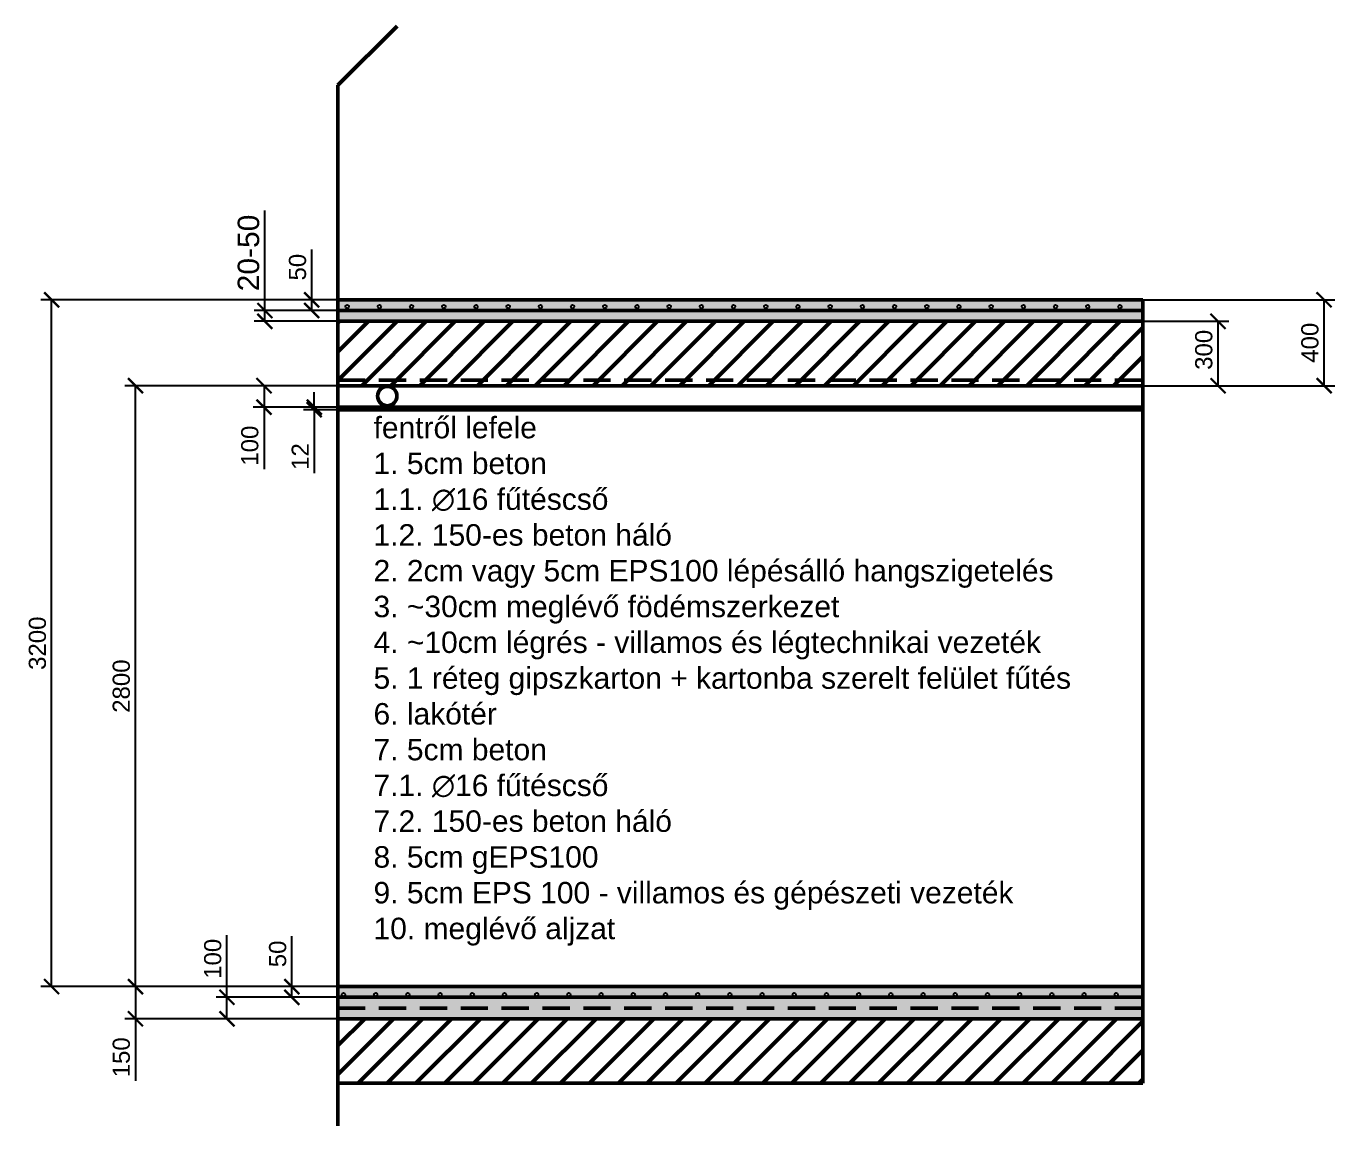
# Model space of a CAD drawing. Header units: metres. Extents: x -98677 to 89321, y -16450 to 242692.
# Drawn here: x -32595 to -26498, y 24520 to 29644 of the extents above; entities that cross this region are included whole.
import ezdxf

# ---------------------------------------------------------------- set-up
doc = ezdxf.new("R2010")
doc.units = ezdxf.units.M
doc.header["$LTSCALE"] = 0.001
doc.linetypes.add('DASHED', pattern=[19.05, 12.7, -6.35])
for name, color, linetype in [('fűtés', 8, 'Continuous'), ('Méret', 7, 'Continuous'), ('szerk', 70, 'Continuous')]:
    doc.layers.add(name, color=color, linetype=linetype)
doc.layers.add('külső fal', color=7, linetype='Continuous', lineweight=50)
doc.layers.add('szekrény', color=251, linetype='Continuous', lineweight=25)
doc.styles.add('dada', font='arial.ttf', dxfattribs={"height": 80})
doc.styles.get("Standard").update_dxf_attribs({"font": 'arial.ttf'})
doc.dimstyles.new('kicsi folyamatos', dxfattribs={"dimscale": 100, "dimtxt": 1, "dimasz": 0.7, "dimexe": 0.5, "dimexo": 0, "dimgap": 0.25, "dimtad": 1, "dimtxsty": 'dada', "dimblk1": 'ARCHTICK', "dimblk2": 'ARCHTICK', "dimsah": 1, "dimcen": 2.5, "dimadec": 0, "dimazin": 0, "dimtfac": 1, "dimtmove": 0, "dimatfit": 3, "dimldrblk": 'ARCHTICK', "dimfxl": 1, "dimarcsym": 0})
pattern_1 = [(30, (-5097.78, 5601), (-4e-12, 95.25), [31.75, -63.5]), (150, (-5097.78, 5601), (-82.48892, -47.625), [31.75, -63.5]), (270, (-5097.78, 5601), (82.48892, -47.625), [31.75, -63.5]), (30, (-5042.78, 5601), (-4e-12, 95.25), [31.75, -63.5]), (150, (-5042.78, 5601), (-82.48892, -47.625), [31.75, -63.5]), (270, (-5042.78, 5601), (82.48892, -47.625), [31.75, -63.5])]
pattern_2 = [(0, (-5097.777, 5601.004), (7.9375, 15.875), [0, -15.875])]
pattern_3 = [(45, (5601.3, 5601), (-67.35192, 67.35192), [])]

# ---------------------------------------------------------------- blocks, each defined once
blk = doc.blocks.new('_ArchTick')
at = {"color": 0, "linetype": 'ByBlock', "const_width": 0.15}
blk.add_lwpolyline([(-0.5, -0.5), (0.5, 0.5)], dxfattribs=at)
blk = doc.blocks.new('*D83')
at = {"layer": 'Defpoints', "color": 0, "ltscale": 10000}
for p in [(-32085.5, 27968.9), (-31142.2, 27968.9), (-31142.2, 25168.9)]:
    blk.add_point(p, dxfattribs=at)
at = {"layer": 'Méret', "color": 0, "lineweight": -2, "ltscale": 10000}
for p, q in [((-31142.2, 27968.9), (-32135.5, 27968.9)), ((-32085.5, 25168.9), (-32085.5, 27968.9)), ((-31142.2, 25168.9), (-32135.5, 25168.9))]:
    blk.add_line(p, q, dxfattribs=at)
at = {"layer": 'Méret', "color": 0, "lineweight": -2, "ltscale": 10000, "xscale": 70, "yscale": 70, "zscale": 70}
for p, rotation in [((-32085.5, 27968.9), 90), ((-32085.5, 25168.9), 270)]:
    blk.add_blockref('_ArchTick', p, dxfattribs=dict(at, rotation=rotation))
at = {"layer": 'Méret', "color": 0, "ltscale": 10000, "insert": (-32151.4, 26568.9), "char_height": 80, "attachment_point": 5, "rotation": 90, "style": 'dada'}
blk.add_mtext('2800', dxfattribs=at)
blk = doc.blocks.new('*D84')
at = {"layer": 'Defpoints', "color": 0, "ltscale": 10000}
for p in [(-27392.2, 28268.9), (-27042.5, 28268.9), (-27392.2, 27968.9)]:
    blk.add_point(p, dxfattribs=at)
at = {"layer": 'Méret', "color": 0, "lineweight": -2, "ltscale": 10000}
for p, q in [((-27392.2, 28268.9), (-26992.5, 28268.9)), ((-27042.5, 27968.9), (-27042.5, 28268.9)), ((-27392.2, 27968.9), (-26992.5, 27968.9))]:
    blk.add_line(p, q, dxfattribs=at)
at = {"layer": 'Méret', "color": 0, "lineweight": -2, "ltscale": 10000, "xscale": 70, "yscale": 70, "zscale": 70}
for p, rotation in [((-27042.5, 28268.9), 90), ((-27042.5, 27968.9), 270)]:
    blk.add_blockref('_ArchTick', p, dxfattribs=dict(at, rotation=rotation))
at = {"layer": 'Méret', "color": 0, "ltscale": 10000, "insert": (-27108.4, 28135.9), "char_height": 80, "attachment_point": 5, "rotation": 90, "style": 'dada'}
blk.add_mtext('300', dxfattribs=at)
blk = doc.blocks.new('*D85')
at = {"layer": 'Defpoints', "color": 0, "ltscale": 10000}
for p in [(-31142.2, 25168.9), (-32085.5, 25018.9), (-31142.2, 25018.9)]:
    blk.add_point(p, dxfattribs=at)
at = {"layer": 'Méret', "color": 0, "lineweight": -2, "ltscale": 10000}
for p, q in [((-31142.2, 25168.9), (-32135.5, 25168.9)), ((-32085.5, 25168.9), (-32085.5, 25018.9)), ((-31142.2, 25018.9), (-32135.5, 25018.9)), ((-32085.5, 25018.9), (-32085.5, 24729.9))]:
    blk.add_line(p, q, dxfattribs=at)
at = {"layer": 'Méret', "color": 0, "lineweight": -2, "ltscale": 10000, "xscale": 70, "yscale": 70, "zscale": 70}
for p, rotation in [((-32085.5, 25168.9), 90), ((-32085.5, 25018.9), 270)]:
    blk.add_blockref('_ArchTick', p, dxfattribs=dict(at, rotation=rotation))
at = {"layer": 'Méret', "color": 0, "ltscale": 10000, "insert": (-32151.4, 24839.4), "char_height": 80, "attachment_point": 5, "rotation": 90, "style": 'dada'}
blk.add_mtext('150', dxfattribs=at)
blk = doc.blocks.new('*D86')
at = {"layer": 'Defpoints', "color": 0, "ltscale": 10000}
for p in [(-27392.2, 28368.9), (-26548.4, 28368.9), (-27392.2, 27968.9)]:
    blk.add_point(p, dxfattribs=at)
at = {"layer": 'Méret', "color": 0, "lineweight": -2, "ltscale": 10000}
for p, q in [((-27392.2, 28368.9), (-26498.4, 28368.9)), ((-26548.4, 27968.9), (-26548.4, 28368.9)), ((-27392.2, 27968.9), (-26498.4, 27968.9))]:
    blk.add_line(p, q, dxfattribs=at)
at = {"layer": 'Méret', "color": 0, "lineweight": -2, "ltscale": 10000, "xscale": 70, "yscale": 70, "zscale": 70}
for p, rotation in [((-26548.4, 28368.9), 90), ((-26548.4, 27968.9), 270)]:
    blk.add_blockref('_ArchTick', p, dxfattribs=dict(at, rotation=rotation))
at = {"layer": 'Méret', "color": 0, "ltscale": 10000, "insert": (-26614.2, 28168.9), "char_height": 80, "attachment_point": 5, "rotation": 90, "style": 'dada'}
blk.add_mtext('400', dxfattribs=at)
blk = doc.blocks.new('*D87')
at = {"layer": 'Defpoints', "color": 0, "ltscale": 10000}
for p in [(-32476.4, 28368.9), (-31142.2, 28368.9), (-31142.2, 25168.9)]:
    blk.add_point(p, dxfattribs=at)
at = {"layer": 'Méret', "color": 0, "lineweight": -2, "ltscale": 10000}
for p, q in [((-31142.2, 28368.9), (-32526.4, 28368.9)), ((-32476.4, 25168.9), (-32476.4, 28368.9)), ((-31142.2, 25168.9), (-32526.4, 25168.9))]:
    blk.add_line(p, q, dxfattribs=at)
at = {"layer": 'Méret', "color": 0, "lineweight": -2, "ltscale": 10000, "xscale": 70, "yscale": 70, "zscale": 70}
for p, rotation in [((-32476.4, 28368.9), 90), ((-32476.4, 25168.9), 270)]:
    blk.add_blockref('_ArchTick', p, dxfattribs=dict(at, rotation=rotation))
at = {"layer": 'Méret', "color": 0, "ltscale": 10000, "insert": (-32542.3, 26768.9), "char_height": 80, "attachment_point": 5, "rotation": 90, "style": 'dada'}
blk.add_mtext('3200', dxfattribs=at)
blk = doc.blocks.new('*D88')
at = {"layer": 'Defpoints', "color": 0, "ltscale": 10000}
for p in [(-31659.5, 25118.9), (-31142.2, 25118.9), (-31142.2, 25018.9)]:
    blk.add_point(p, dxfattribs=at)
at = {"layer": 'Méret', "color": 0, "lineweight": -2, "ltscale": 10000}
for p, q in [((-31659.5, 25118.9), (-31659.5, 25407.8)), ((-31142.2, 25118.9), (-31709.5, 25118.9)), ((-31659.5, 25018.9), (-31659.5, 25118.9)), ((-31142.2, 25018.9), (-31709.5, 25018.9))]:
    blk.add_line(p, q, dxfattribs=at)
at = {"layer": 'Méret', "color": 0, "lineweight": -2, "ltscale": 10000, "xscale": 70, "yscale": 70, "zscale": 70}
for p, rotation in [((-31659.5, 25118.9), 90), ((-31659.5, 25018.9), 270)]:
    blk.add_blockref('_ArchTick', p, dxfattribs=dict(at, rotation=rotation))
at = {"layer": 'Méret', "color": 0, "ltscale": 10000, "insert": (-31725.4, 25298.4), "char_height": 80, "attachment_point": 5, "rotation": 90, "style": 'dada'}
blk.add_mtext('100', dxfattribs=at)
blk = doc.blocks.new('*D89')
at = {"layer": 'Defpoints', "color": 0, "ltscale": 10000}
for p in [(-31357.2, 25168.9), (-31142.2, 25168.9), (-31142.2, 25118.9)]:
    blk.add_point(p, dxfattribs=at)
at = {"layer": 'Méret', "color": 0, "lineweight": -2, "ltscale": 10000}
for p, q in [((-31357.2, 25168.9), (-31357.2, 25403.2)), ((-31142.2, 25168.9), (-31407.2, 25168.9)), ((-31142.2, 25118.9), (-31407.2, 25118.9)), ((-31357.2, 25118.9), (-31357.2, 25168.9))]:
    blk.add_line(p, q, dxfattribs=at)
at = {"layer": 'Méret', "color": 0, "lineweight": -2, "ltscale": 10000, "xscale": 70, "yscale": 70, "zscale": 70}
for p, rotation in [((-31357.2, 25168.9), 90), ((-31357.2, 25118.9), 270)]:
    blk.add_blockref('_ArchTick', p, dxfattribs=dict(at, rotation=rotation))
at = {"layer": 'Méret', "color": 0, "ltscale": 10000, "insert": (-31423.1, 25321.1), "char_height": 80, "attachment_point": 5, "rotation": 90, "style": 'dada'}
blk.add_mtext('50', dxfattribs=at)
blk = doc.blocks.new('*D90')
at = {"layer": 'Defpoints', "color": 0, "ltscale": 10000}
for p in [(-31482.8, 28318.9), (-31142.2, 28318.9), (-31142.2, 28268.9)]:
    blk.add_point(p, dxfattribs=at)
at = {"layer": 'Méret', "color": 0, "lineweight": -2, "ltscale": 10000}
for p, q in [((-31482.8, 28318.9), (-31482.8, 28785.4)), ((-31142.2, 28318.9), (-31532.8, 28318.9)), ((-31482.8, 28268.9), (-31482.8, 28318.9)), ((-31142.2, 28268.9), (-31532.8, 28268.9))]:
    blk.add_line(p, q, dxfattribs=at)
at = {"layer": 'Méret', "color": 0, "lineweight": -2, "ltscale": 10000, "xscale": 70, "yscale": 70, "zscale": 70}
for p, rotation in [((-31482.8, 28318.9), 90), ((-31482.8, 28268.9), 270)]:
    blk.add_blockref('_ArchTick', p, dxfattribs=dict(at, rotation=rotation))
at = {"layer": 'Méret', "color": 0, "ltscale": 10000, "insert": (-31558.8, 28587.2), "char_height": 100, "attachment_point": 5, "rotation": 90}
blk.add_mtext('20-50', dxfattribs=at)
blk = doc.blocks.new('*D91')
at = {"layer": 'Defpoints', "color": 0, "ltscale": 10000}
for p in [(-31264.6, 28368.9), (-31142.2, 28368.9), (-31142.2, 28318.9)]:
    blk.add_point(p, dxfattribs=at)
at = {"layer": 'Méret', "color": 0, "lineweight": -2, "ltscale": 10000}
for p, q in [((-31264.6, 28368.9), (-31264.6, 28603.2)), ((-31142.2, 28368.9), (-31314.6, 28368.9)), ((-31264.6, 28318.9), (-31264.6, 28368.9)), ((-31142.2, 28318.9), (-31314.6, 28318.9))]:
    blk.add_line(p, q, dxfattribs=at)
at = {"layer": 'Méret', "color": 0, "lineweight": -2, "ltscale": 10000, "xscale": 70, "yscale": 70, "zscale": 70}
for p, rotation in [((-31264.6, 28368.9), 90), ((-31264.6, 28318.9), 270)]:
    blk.add_blockref('_ArchTick', p, dxfattribs=dict(at, rotation=rotation))
at = {"layer": 'Méret', "color": 0, "ltscale": 10000, "insert": (-31330.4, 28521.1), "char_height": 80, "attachment_point": 5, "rotation": 90, "style": 'dada'}
blk.add_mtext('50', dxfattribs=at)
blk = doc.blocks.new('*D92')
at = {"layer": 'Defpoints', "color": 0, "ltscale": 10000}
for p in [(-31142.2, 27968.9), (-31486.8, 27868.9), (-31142.2, 27868.9)]:
    blk.add_point(p, dxfattribs=at)
at = {"layer": 'Méret', "color": 0, "lineweight": -2, "ltscale": 10000}
for p, q in [((-31142.2, 27968.9), (-31536.8, 27968.9)), ((-31486.8, 27968.9), (-31486.8, 27868.9)), ((-31142.2, 27868.9), (-31536.8, 27868.9)), ((-31486.8, 27868.9), (-31486.8, 27579.9))]:
    blk.add_line(p, q, dxfattribs=at)
at = {"layer": 'Méret', "color": 0, "lineweight": -2, "ltscale": 10000, "xscale": 70, "yscale": 70, "zscale": 70}
for p, rotation in [((-31486.8, 27968.9), 90), ((-31486.8, 27868.9), 270)]:
    blk.add_blockref('_ArchTick', p, dxfattribs=dict(at, rotation=rotation))
at = {"layer": 'Méret', "color": 0, "ltscale": 10000, "insert": (-31552.7, 27689.4), "char_height": 80, "attachment_point": 5, "rotation": 90, "style": 'dada'}
blk.add_mtext('100', dxfattribs=at)
blk = doc.blocks.new('*D93')
at = {"layer": 'Defpoints', "color": 0, "ltscale": 10000}
for p in [(-31142.2, 27868.9), (-31252.9, 27856.9), (-31142.2, 27856.9)]:
    blk.add_point(p, dxfattribs=at)
at = {"layer": 'Méret', "color": 0, "lineweight": -2, "ltscale": 10000}
for p, q in [((-31252.9, 27868.9), (-31252.9, 27938.9)), ((-31142.2, 27868.9), (-31302.9, 27868.9)), ((-31252.9, 27868.9), (-31252.9, 27856.9)), ((-31142.2, 27856.9), (-31302.9, 27856.9)), ((-31252.9, 27856.9), (-31252.9, 27560.6))]:
    blk.add_line(p, q, dxfattribs=at)
at = {"layer": 'Méret', "color": 0, "lineweight": -2, "ltscale": 10000, "xscale": 70, "yscale": 70, "zscale": 70}
for p, rotation in [((-31252.9, 27868.9), 270), ((-31252.9, 27856.9), 90)]:
    blk.add_blockref('_ArchTick', p, dxfattribs=dict(at, rotation=rotation))
at = {"layer": 'Méret', "color": 0, "ltscale": 10000, "insert": (-31318.1, 27638.8), "char_height": 80, "attachment_point": 5, "rotation": 90, "style": 'dada'}
blk.add_mtext('12', dxfattribs=at)

msp = doc.modelspace()

# ---------------------------------------------------------------- hatches: boundary and pattern name
at = {"layer": 'fűtés', "ltscale": 10000}
h = msp.add_hatch(dxfattribs=at)
h.set_pattern_fill('DOTS', color=256, scale=10, style=0)
h.set_pattern_definition(pattern_2)
h.paths.add_polyline_path([(-31142.182, 28318.892), (-27392.182, 28318.892), (-27392.182, 28368.892), (-31142.182, 28368.892)])
h.paths.add_polyline_path([(-27791.239, 28337.188, 1), (-27807.239, 28337.188, 1)], flags=16)
h.paths.add_polyline_path([(-29441.239, 28337.188, 1), (-29457.239, 28337.188, 1)], flags=16)
h.paths.add_polyline_path([(-31091.239, 28337.188, 1), (-31107.239, 28337.188, 1)], flags=16)
h.paths.add_polyline_path([(-28091.239, 28337.188, 1), (-28107.239, 28337.188, 1)], flags=16)
h.paths.add_polyline_path([(-30041.239, 28337.188, 1), (-30057.239, 28337.188, 1)], flags=16)
h.paths.add_polyline_path([(-29891.239, 28337.188, 1), (-29907.239, 28337.188, 1)], flags=16)
h.paths.add_polyline_path([(-29741.239, 28337.188, 1), (-29757.239, 28337.188, 1)], flags=16)
h.paths.add_polyline_path([(-28391.239, 28337.188, 1), (-28407.239, 28337.188, 1)], flags=16)
h.paths.add_polyline_path([(-28241.239, 28337.188, 1), (-28257.239, 28337.188, 1)], flags=16)
h.paths.add_polyline_path([(-29591.239, 28337.188, 1), (-29607.239, 28337.188, 1)], flags=16)
h.paths.add_polyline_path([(-30941.239, 28337.188, 1), (-30957.239, 28337.188, 1)], flags=16)
h.paths.add_polyline_path([(-30791.239, 28337.188, 1), (-30807.239, 28337.188, 1)], flags=16)
h.paths.add_polyline_path([(-30641.239, 28337.188, 1), (-30657.239, 28337.188, 1)], flags=16)
h.paths.add_polyline_path([(-30341.239, 28337.188, 1), (-30357.239, 28337.188, 1)], flags=16)
h.paths.add_polyline_path([(-29291.239, 28337.188, 1), (-29307.239, 28337.188, 1)], flags=16)
h.paths.add_polyline_path([(-28991.239, 28337.188, 1), (-29007.239, 28337.188, 1)], flags=16)
h.paths.add_polyline_path([(-28541.239, 28337.188, 1), (-28557.239, 28337.188, 1)], flags=16)
h.paths.add_polyline_path([(-30491.239, 28337.188, 1), (-30507.239, 28337.188, 1)], flags=16)
h.paths.add_polyline_path([(-30191.239, 28337.188, 1), (-30207.239, 28337.188, 1)], flags=16)
h.paths.add_polyline_path([(-28841.239, 28337.188, 1), (-28857.239, 28337.188, 1)], flags=16)
h.paths.add_polyline_path([(-27641.239, 28337.188, 1), (-27657.239, 28337.188, 1)], flags=16)
h.paths.add_polyline_path([(-28691.239, 28337.188, 1), (-28707.239, 28337.188, 1)], flags=16)
h.paths.add_polyline_path([(-27941.239, 28337.188, 1), (-27957.239, 28337.188, 1)], flags=16)
h.paths.add_polyline_path([(-27491.239, 28337.188, 1), (-27507.239, 28337.188, 1)], flags=16)
h.paths.add_polyline_path([(-29141.239, 28337.188, 1), (-29157.239, 28337.188, 1)], flags=16)
h = msp.add_hatch(dxfattribs=at)
h.set_pattern_fill('TES36', color=256, scale=10, style=0)
h.set_pattern_definition(pattern_1)
h.paths.add_polyline_path([(-31142.182, 28268.892), (-30042.182, 28268.892), (-27392.182, 28268.892), (-27392.182, 28318.892), (-31142.182, 28318.892)])
h = msp.add_hatch(dxfattribs=at)
h.set_pattern_fill('DOTS', color=256, scale=10, style=0)
h.set_pattern_definition(pattern_2)
h.paths.add_polyline_path([(-31142.182, 25118.892), (-31142.182, 25168.892), (-27392.182, 25168.892), (-27392.182, 25118.892)])
h.paths.add_polyline_path([(-30058.547, 25131.042, 1), (-30074.547, 25131.042, 1)], flags=16)
h.paths.add_polyline_path([(-28108.547, 25131.042, 1), (-28124.547, 25131.042, 1)], flags=16)
h.paths.add_polyline_path([(-30958.547, 25131.042, 1), (-30974.547, 25131.042, 1)], flags=16)
h.paths.add_polyline_path([(-27958.547, 25131.042, 1), (-27974.547, 25131.042, 1)], flags=16)
h.paths.add_polyline_path([(-30208.547, 25131.042, 1), (-30224.547, 25131.042, 1)], flags=16)
h.paths.add_polyline_path([(-30358.547, 25131.042, 1), (-30374.547, 25131.042, 1)], flags=16)
h.paths.add_polyline_path([(-30508.547, 25131.042, 1), (-30524.547, 25131.042, 1)], flags=16)
h.paths.add_polyline_path([(-30658.547, 25131.042, 1), (-30674.547, 25131.042, 1)], flags=16)
h.paths.add_polyline_path([(-28858.547, 25131.042, 1), (-28874.547, 25131.042, 1)], flags=16)
h.paths.add_polyline_path([(-31108.547, 25131.042, 1), (-31124.547, 25131.042, 1)], flags=16)
h.paths.add_polyline_path([(-29908.547, 25131.042, 1), (-29924.547, 25131.042, 1)], flags=16)
h.paths.add_polyline_path([(-29758.547, 25131.042, 1), (-29774.547, 25131.042, 1)], flags=16)
h.paths.add_polyline_path([(-28558.547, 25131.042, 1), (-28574.547, 25131.042, 1)], flags=16)
h.paths.add_polyline_path([(-29608.547, 25131.042, 1), (-29624.547, 25131.042, 1)], flags=16)
h.paths.add_polyline_path([(-28408.547, 25131.042, 1), (-28424.547, 25131.042, 1)], flags=16)
h.paths.add_polyline_path([(-28708.547, 25131.042, 1), (-28724.547, 25131.042, 1)], flags=16)
h.paths.add_polyline_path([(-30808.547, 25131.042, 1), (-30824.547, 25131.042, 1)], flags=16)
h.paths.add_polyline_path([(-29458.547, 25131.042, 1), (-29474.547, 25131.042, 1)], flags=16)
h.paths.add_polyline_path([(-29158.547, 25131.042, 1), (-29174.547, 25131.042, 1)], flags=16)
h.paths.add_polyline_path([(-29008.547, 25131.042, 1), (-29024.547, 25131.042, 1)], flags=16)
h.paths.add_polyline_path([(-28258.547, 25131.042, 1), (-28274.547, 25131.042, 1)], flags=16)
h.paths.add_polyline_path([(-27508.547, 25131.042, 1), (-27524.547, 25131.042, 1)], flags=16)
h.paths.add_polyline_path([(-27808.547, 25131.042, 1), (-27824.547, 25131.042, 1)], flags=16)
h.paths.add_polyline_path([(-29308.547, 25131.042, 1), (-29324.547, 25131.042, 1)], flags=16)
h.paths.add_polyline_path([(-27658.547, 25131.042, 1), (-27674.547, 25131.042, 1)], flags=16)
h = msp.add_hatch(dxfattribs=at)
h.set_pattern_fill('TES36', color=256, scale=10, style=0)
h.set_pattern_definition(pattern_1)
h.paths.add_polyline_path([(-31142.182, 25068.892), (-27392.182, 25068.892), (-27392.182, 25118.892), (-31142.182, 25118.892)])
h.paths.add_polyline_path([(-31142.182, 25018.892), (-27392.182, 25018.892), (-27392.182, 25068.892), (-31142.182, 25068.892)])
at = {"layer": 'külső fal', "ltscale": 10000}
h = msp.add_hatch(dxfattribs=at)
h.set_pattern_fill('ANSI31', color=256, scale=30, style=0)
h.set_pattern_definition(pattern_3)
h.paths.add_polyline_path([(-27392.182, 27968.892), (-27392.182, 28268.892), (-31142.182, 28268.892), (-31142.182, 27968.892)])
h = msp.add_hatch(dxfattribs=at)
h.set_pattern_fill('ANSI31', color=256, scale=30, style=0)
h.set_pattern_definition(pattern_3)
h.paths.add_polyline_path([(-27392.182, 24718.892), (-27392.182, 25018.892), (-31142.182, 25018.892), (-31142.182, 24718.892)])

# ---------------------------------------------------------------- linework, layer by layer
at = {"layer": 'fűtés', "ltscale": 10000}
for centre in [(-31099.239, 28337.188), (-30949.239, 28337.188), (-30799.239, 28337.188), (-30649.239, 28337.188), (-30499.239, 28337.188), (-30349.239, 28337.188), (-30199.239, 28337.188), (-30049.239, 28337.188), (-29899.239, 28337.188), (-29749.239, 28337.188), (-29599.239, 28337.188), (-29449.239, 28337.188), (-29299.239, 28337.188), (-29149.239, 28337.188), (-28999.239, 28337.188), (-28849.239, 28337.188), (-28699.239, 28337.188), (-28549.239, 28337.188), (-28399.239, 28337.188), (-28249.239, 28337.188), (-28099.239, 28337.188), (-27949.239, 28337.188), (-27799.239, 28337.188), (-27649.239, 28337.188), (-27499.239, 28337.188), (-31116.547, 25131.042), (-30966.547, 25131.042), (-30816.547, 25131.042), (-30666.547, 25131.042), (-30516.547, 25131.042), (-30366.547, 25131.042), (-30216.547, 25131.042), (-30066.547, 25131.042), (-29916.547, 25131.042), (-29766.547, 25131.042), (-29616.547, 25131.042), (-29466.547, 25131.042), (-29316.547, 25131.042), (-29166.547, 25131.042), (-29016.547, 25131.042), (-28866.547, 25131.042), (-28716.547, 25131.042), (-28566.547, 25131.042), (-28416.547, 25131.042), (-28266.547, 25131.042), (-28116.547, 25131.042), (-27966.547, 25131.042), (-27816.547, 25131.042), (-27666.547, 25131.042), (-27516.547, 25131.042)]:
    msp.add_circle(centre, 8, dxfattribs=at)
at = {"layer": 'külső fal', "ltscale": 10000}
for p, q in [((-31142.182, 29368.892), (-30867.036, 29644.037)), ((-31142.182, 24520.092), (-31142.182, 29368.892)), ((-31142.182, 28268.892), (-31142.182, 29101.086)), ((-31142.182, 28368.892), (-27392.182, 28368.892)), ((-27392.182, 28268.892), (-27392.182, 28368.892)), ((-31142.182, 28318.892), (-27392.182, 28318.892)), ((-31142.182, 28268.892), (-27392.182, 28268.892)), ((-31142.182, 28268.892), (-27392.182, 28268.892)), ((-27392.182, 27968.892), (-27392.182, 28268.892)), ((-31142.182, 27968.892), (-27392.182, 27968.892)), ((-27392.182, 27868.892), (-27392.182, 27968.892)), ((-31142.182, 27868.892), (-27392.182, 27868.892)), ((-27392.182, 27856.892), (-27392.182, 27868.892)), ((-31142.182, 27856.892), (-27392.182, 27856.892)), ((-27392.182, 27856.892), (-27392.182, 25018.892)), ((-31142.182, 25168.892), (-27392.182, 25168.892)), ((-31142.182, 25118.892), (-27392.182, 25118.892)), ((-31142.182, 25018.892), (-27392.182, 25018.892)), ((-27392.182, 24718.892), (-27392.182, 25018.892)), ((-31142.182, 24718.892), (-27392.182, 24718.892))]:
    msp.add_line(p, q, dxfattribs=at)
at = {"layer": 'külső fal', "linetype": 'DASHED', "ltscale": 10000}
for p, q in [((-31142.182, 27993.892), (-27392.182, 27993.892)), ((-31142.182, 25068.892), (-27392.182, 25068.892))]:
    msp.add_line(p, q, dxfattribs=at)
at = {"layer": 'külső fal', "ltscale": 10000}
msp.add_circle((-30912.549, 27920.68), 45, dxfattribs=at)
at = {"layer": 'szekrény', "ltscale": 10000}
msp.add_line((-31142.182, 27968.892), (-31142.182, 28268.892), dxfattribs=at)
at = {"layer": 'szerk', "ltscale": 10000}
msp.add_line((-31142.182, 28368.892), (-31142.182, 28268.892), dxfattribs=at)

# ---------------------------------------------------------------- texts
at = {"layer": 'Méret', "ltscale": 10000, "insert": (-30976.662, 27823.6), "char_height": 100, "width": 3894.80864, "attachment_point": 1, "style": 'dada'}
msp.add_mtext('fentről lefele\\P1. 5cm beton\\P1.1. ∅16 fűtéscső\\P1.2. 150-es beton háló\\P2. 2cm vagy 5cm EPS100 lépésálló hangszigetelés\\P3. ~30cm meglévő födémszerkezet\\P4. ~10cm légrés - villamos és légtechnikai vezeték\\P5. 1 réteg gipszkarton + kartonba szerelt felület fűtés\\P6. lakótér\\P{\\fArial|b0|i0|c0|p34;7. 5cm beton\\P7.1. ∅16 fűtéscső\\P7.2. 150-es beton háló\\P8. 5cm gEPS100\\P9. 5cm EPS 100 - villamos és gépészeti vezeték \\P10. meglévő aljzat}', dxfattribs=at)

# ---------------------------------------------------------------- dimensions: what is measured, and where the dimension line sits
at = {"layer": 'Méret', "ltscale": 10000}
dim = msp.add_linear_dim(base=(-31482.782, 28318.892), p1=(-31142.182, 28268.892), p2=(-31142.182, 28318.892), angle=90, text='20-<>', dimstyle='kicsi folyamatos', override={"dimtxsty": 'Standard'}, dxfattribs=at)
dim.commit()
dim.dimension.update_dxf_attribs({"geometry": '*D90', "text_midpoint": (-31558.84, 28587.152)})
for base, p1, p2, picture, middle in [((-31264.563, 28368.892), (-31142.182, 28318.892), (-31142.182, 28368.892), '*D91', (-31330.409, 28521.054)), ((-32476.438, 28368.892), (-31142.182, 25168.892), (-31142.182, 28368.892), '*D87', (-32542.311, 26768.892)), ((-31486.826, 27868.892), (-31142.182, 27968.892), (-31142.182, 27868.892), '*D92', (-31552.671, 27689.417)), ((-31252.91, 27856.892), (-31142.182, 27868.892), (-31142.182, 27856.892), '*D93', (-31318.073, 27638.767)), ((-31659.505, 25118.892), (-31142.182, 25018.892), (-31142.182, 25118.892), '*D88', (-31725.351, 25298.366)), ((-31357.234, 25168.892), (-31142.182, 25118.892), (-31142.182, 25168.892), '*D89', (-31423.08, 25321.054))]:
    dim = msp.add_linear_dim(base=base, p1=p1, p2=p2, angle=90, dimstyle='kicsi folyamatos', dxfattribs=at)
    dim.commit()
    dim.dimension.update_dxf_attribs({"geometry": picture, "text_midpoint": middle})
for base, p1, p2, picture, middle in [((-26548.381, 28368.892), (-27392.182, 27968.892), (-27392.182, 28368.892), '*D86', (-26614.227, 28168.892)), ((-32085.536, 27968.892), (-31142.182, 25168.892), (-31142.182, 27968.892), '*D83', (-32151.382, 26568.892)), ((-32085.536, 25018.892), (-31142.182, 25168.892), (-31142.182, 25018.892), '*D85', (-32151.382, 24839.417))]:
    dim = msp.add_linear_dim(base=base, p1=p1, p2=p2, angle=90, dimstyle='kicsi folyamatos', override={"dimblk1": 'ArchTick', "dimblk2": 'ArchTick'}, dxfattribs=at)
    dim.commit()
    dim.dimension.update_dxf_attribs({"geometry": picture, "text_midpoint": middle})
dim = msp.add_linear_dim(base=(-27042.487, 28268.892), p1=(-27392.182, 27968.892), p2=(-27392.182, 28268.892), angle=90, dimstyle='kicsi folyamatos', override={"dimblk1": 'ArchTick', "dimblk2": 'ArchTick'}, dxfattribs=at)
dim.commit()
dim.dimension.update_dxf_attribs({"geometry": '*D84', "text_midpoint": (-27042.487, 28135.892), "dimtype": 160})

doc.saveas('drawing.dxf')
